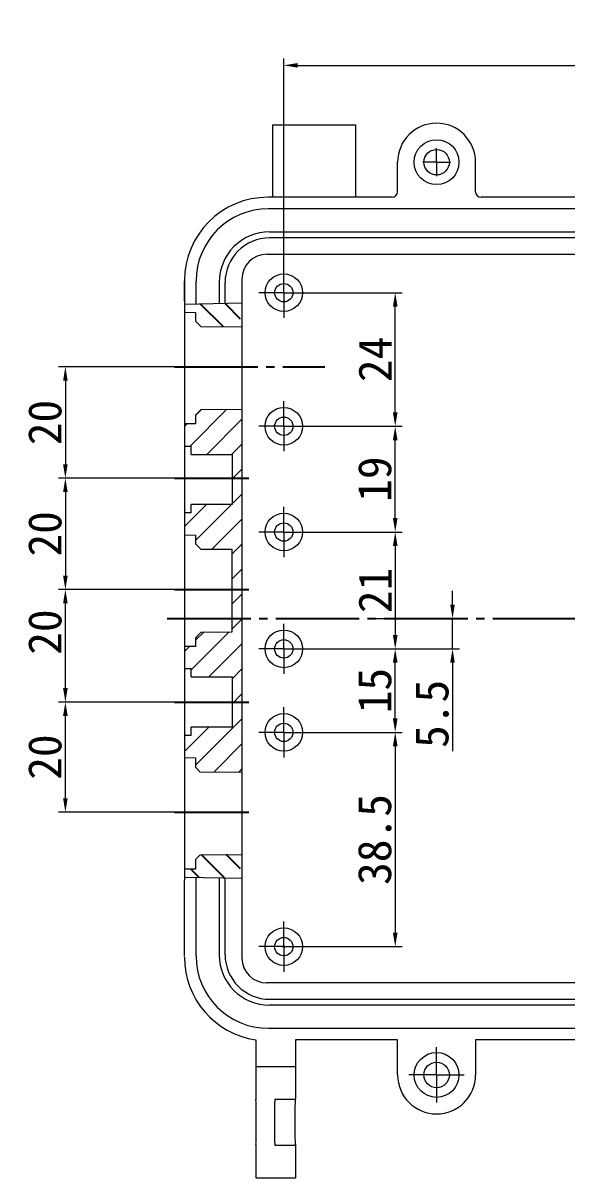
# Model space of a CAD drawing. Header units: millimetres. Extents: x -2350 to -557, y -483 to 312.
# Drawn here: x -882.1 to -784.4, y -482.5 to -275.1 of the extents above; entities that cross this region are included whole.
import ezdxf

# ---------------------------------------------------------------- set-up
doc = ezdxf.new("R2010")
doc.units = ezdxf.units.MM
doc.header["$LTSCALE"] = 0.5
doc.header["$PDSIZE"] = -1
doc.linetypes.add('EB_DASHDOT', pattern=[39, 30, -3, 3, -3])
doc.layers.get('0').update_dxf_attribs({"lineweight": 0})
doc.layers.add('CAXA0', color=7, linetype='Continuous', lineweight=70)
doc.layers.add('CAXA1', color=1, linetype='EB_DASHDOT', lineweight=25)
doc.styles.get("Standard").update_dxf_attribs({"font": ''})
doc.styles.get('Standard').set_extended_font_data('FangSong_GB2312')
doc.dimstyles.get("Standard").update_dxf_attribs({"dimtxt": 0.18, "dimasz": 0.18, "dimexe": 0.18, "dimexo": 0.0625, "dimgap": 0.09, "dimtad": 0, "dimtih": 1, "dimtoh": 1, "dimdec": 4, "dimzin": 0, "dimdsep": 46, "dimtxsty": 'Standard', "dimcen": 0.09, "dimadec": 0, "dimazin": 0, "dimtfac": 1, "dimtdec": 4, "dimtofl": 0, "dimtmove": 0, "dimatfit": 3, "dimfxl": 0, "dimtolj": 1, "dimtzin": 0, "dimarcsym": 0})

# ---------------------------------------------------------------- blocks, each defined once
blk = doc.blocks.new('CAXBLOCK10', base_point=(-130.09, 69.2))
at = {"color": 7, "linetype": 'Continuous', "lineweight": 0}
for p, q in [((-130.09, 71.7), (-130.09, 73.7)), ((-130.09, 69.2), (-130.09, 71.7)), ((-132.59, 69.2), (-134.59, 69.2)), ((-130.09, 69.2), (-132.59, 69.2)), ((-130.09, 69.2), (-130.09, 66.7)), ((-130.09, 69.2), (-127.59, 69.2)), ((-127.59, 69.2), (-125.59, 69.2)), ((-130.09, 66.7), (-130.09, 64.7))]:
    blk.add_line(p, q, dxfattribs=at)
blk = doc.blocks.new('CAXBLOCK11', base_point=(-130.09, 45.2))
at = {"color": 7, "linetype": 'Continuous', "lineweight": 0}
for p, q in [((-130.09, 47.7), (-130.09, 49.7)), ((-130.09, 45.2), (-130.09, 47.7)), ((-132.59, 45.2), (-134.59, 45.2)), ((-130.09, 45.2), (-132.59, 45.2)), ((-130.09, 45.2), (-130.09, 42.7)), ((-130.09, 45.2), (-127.59, 45.2)), ((-127.59, 45.2), (-125.59, 45.2)), ((-130.09, 42.7), (-130.09, 40.7))]:
    blk.add_line(p, q, dxfattribs=at)
blk = doc.blocks.new('CAXBLOCK12', base_point=(-130.09, 26.2))
at = {"color": 7, "linetype": 'Continuous', "lineweight": 0}
for p, q in [((-130.09, 28.7), (-130.09, 30.7)), ((-130.09, 26.2), (-130.09, 28.7)), ((-132.59, 26.2), (-134.59, 26.2)), ((-130.09, 26.2), (-132.59, 26.2)), ((-130.09, 26.2), (-130.09, 23.7)), ((-130.09, 26.2), (-127.59, 26.2)), ((-127.59, 26.2), (-125.59, 26.2)), ((-130.09, 23.7), (-130.09, 21.7))]:
    blk.add_line(p, q, dxfattribs=at)
blk = doc.blocks.new('CAXBLOCK13', base_point=(-130.09, 5.2))
at = {"color": 7, "linetype": 'Continuous', "lineweight": 0}
for p, q in [((-130.09, 7.7), (-130.09, 9.7)), ((-130.09, 5.2), (-130.09, 7.7)), ((-132.59, 5.2), (-134.59, 5.2)), ((-130.09, 5.2), (-132.59, 5.2)), ((-130.09, 5.2), (-130.09, 2.7)), ((-130.09, 5.2), (-127.59, 5.2)), ((-127.59, 5.2), (-125.59, 5.2)), ((-130.09, 2.7), (-130.09, 0.7))]:
    blk.add_line(p, q, dxfattribs=at)
blk = doc.blocks.new('CAXBLOCK14', base_point=(-130.09, -9.8))
at = {"color": 7, "linetype": 'Continuous', "lineweight": 0}
for p, q in [((-130.09, -7.3), (-130.09, -5.3)), ((-130.09, -9.8), (-130.09, -7.3)), ((-132.59, -9.8), (-134.59, -9.8)), ((-130.09, -9.8), (-132.59, -9.8)), ((-130.09, -9.8), (-130.09, -12.3)), ((-130.09, -9.8), (-127.59, -9.8)), ((-127.59, -9.8), (-125.59, -9.8)), ((-130.09, -12.3), (-130.09, -14.3))]:
    blk.add_line(p, q, dxfattribs=at)
blk = doc.blocks.new('CAXBLOCK15', base_point=(-130.09, -48.3))
at = {"color": 7, "linetype": 'Continuous', "lineweight": 0}
for p, q in [((-130.09, -45.8), (-130.09, -43.8)), ((-130.09, -48.3), (-130.09, -45.8)), ((-132.59, -48.3), (-134.59, -48.3)), ((-130.09, -48.3), (-132.59, -48.3)), ((-130.09, -48.3), (-130.09, -50.8)), ((-130.09, -48.3), (-127.59, -48.3)), ((-127.59, -48.3), (-125.59, -48.3)), ((-130.09, -50.8), (-130.09, -52.8))]:
    blk.add_line(p, q, dxfattribs=at)
blk = doc.blocks.new('CAXBLOCK21', base_point=(-102.64, -71.35))
at = {"color": 7, "linetype": 'Continuous', "lineweight": 0}
for p, q in [((-102.64, -68.85), (-102.64, -66.38)), ((-102.64, -71.35), (-102.64, -68.85)), ((-105.14, -71.35), (-107.61, -71.35)), ((-102.64, -71.35), (-105.14, -71.35)), ((-102.64, -71.35), (-102.64, -73.85)), ((-102.64, -71.35), (-100.14, -71.35)), ((-100.14, -71.35), (-97.66, -71.35)), ((-102.64, -73.85), (-102.64, -76.33))]:
    blk.add_line(p, q, dxfattribs=at)
blk = doc.blocks.new('CAXBLOCK24', base_point=(-102.64, 92.65))
at = {"color": 7, "linetype": 'Continuous', "lineweight": 0}
for q in [(-102.64, 95.15), (-105.14, 92.65), (-102.64, 90.15), (-100.14, 92.65)]:
    blk.add_line((-102.64, 92.65), q, dxfattribs=at)
blk = doc.blocks.new('*D198')
at = {"color": 1, "lineweight": 20}
for p, q in [((-835.24, -323.5), (-813.97, -323.5)), ((-815.22, -345), (-815.22, -326)), ((-835.24, -347.5), (-813.97, -347.5))]:
    blk.add_line(p, q, dxfattribs=at)
at = {"color": 1}
for points in [[(-814.8, -326), (-815.64, -326), (-815.22, -323.5)], [(-815.64, -345), (-814.8, -345), (-815.22, -347.5)]]:
    blk.add_solid(points, dxfattribs=at)
at = {"layer": 'Defpoints', "color": 0}
for p in [(-835.24, -323.5), (-815.22, -323.5), (-835.24, -347.5)]:
    blk.add_point(p, dxfattribs=at)
at = {"color": 0, "insert": (-818.85, -335.5), "char_height": 6, "attachment_point": 5, "rotation": 90}
blk.add_mtext('\\fFangSong_GB2312;24', dxfattribs=at)
blk = doc.blocks.new('*D199')
at = {"color": 1, "lineweight": 20}
for p, q in [((-835.24, -366.5), (-813.97, -366.5)), ((-815.22, -369), (-815.22, -385)), ((-835.24, -387.5), (-813.97, -387.5))]:
    blk.add_line(p, q, dxfattribs=at)
at = {"color": 1}
for points in [[(-814.8, -369), (-815.64, -369), (-815.22, -366.5)], [(-815.64, -385), (-814.8, -385), (-815.22, -387.5)]]:
    blk.add_solid(points, dxfattribs=at)
at = {"layer": 'Defpoints', "color": 0}
for p in [(-835.24, -366.5), (-835.24, -387.5), (-815.22, -387.5)]:
    blk.add_point(p, dxfattribs=at)
at = {"color": 0, "insert": (-818.85, -377), "char_height": 6, "attachment_point": 5, "rotation": 90}
blk.add_mtext('\\fFangSong_GB2312;21', dxfattribs=at)
blk = doc.blocks.new('*D200')
at = {"color": 1, "lineweight": 20}
for p, q in [((-835.24, -402.5), (-813.97, -402.5)), ((-815.22, -405), (-815.22, -438.5)), ((-835.24, -441), (-813.97, -441))]:
    blk.add_line(p, q, dxfattribs=at)
at = {"color": 1}
for points in [[(-814.8, -405), (-815.64, -405), (-815.22, -402.5)], [(-815.64, -438.5), (-814.8, -438.5), (-815.22, -441)]]:
    blk.add_solid(points, dxfattribs=at)
at = {"layer": 'Defpoints', "color": 0}
for p in [(-835.24, -402.5), (-835.24, -441), (-815.22, -441)]:
    blk.add_point(p, dxfattribs=at)
at = {"color": 0, "insert": (-818.9, -421.75), "char_height": 6, "attachment_point": 5, "rotation": 90}
blk.add_mtext('\\fFangSong_GB2312;38.5', dxfattribs=at)
blk = doc.blocks.new('*D201')
at = {"color": 1, "lineweight": 20}
for p, q in [((-835.24, -387.5), (-813.97, -387.5)), ((-815.22, -400), (-815.22, -390)), ((-835.24, -402.5), (-813.97, -402.5))]:
    blk.add_line(p, q, dxfattribs=at)
at = {"color": 1}
for points in [[(-814.8, -390), (-815.64, -390), (-815.22, -387.5)], [(-815.64, -400), (-814.8, -400), (-815.22, -402.5)]]:
    blk.add_solid(points, dxfattribs=at)
at = {"layer": 'Defpoints', "color": 0}
for p in [(-835.24, -387.5), (-815.22, -387.5), (-835.24, -402.5)]:
    blk.add_point(p, dxfattribs=at)
at = {"color": 0, "insert": (-818.88, -395), "char_height": 6, "attachment_point": 5, "rotation": 90}
blk.add_mtext('\\fFangSong_GB2312;15', dxfattribs=at)
blk = doc.blocks.new('*D202')
at = {"color": 1, "lineweight": 20}
for p, q in [((-835.24, -347.5), (-813.97, -347.5)), ((-815.22, -364), (-815.22, -350)), ((-835.24, -366.5), (-813.97, -366.5))]:
    blk.add_line(p, q, dxfattribs=at)
at = {"color": 1}
for points in [[(-814.8, -350), (-815.64, -350), (-815.22, -347.5)], [(-815.64, -364), (-814.8, -364), (-815.22, -366.5)]]:
    blk.add_solid(points, dxfattribs=at)
at = {"layer": 'Defpoints', "color": 0}
for p in [(-835.24, -347.5), (-815.22, -347.5), (-835.24, -366.5)]:
    blk.add_point(p, dxfattribs=at)
at = {"color": 0, "insert": (-818.88, -357), "char_height": 6, "attachment_point": 5, "rotation": 90}
blk.add_mtext('\\fFangSong_GB2312;19', dxfattribs=at)
blk = doc.blocks.new('*D203')
at = {"color": 1, "lineweight": 20}
for p, q in [((-804.92, -379.55), (-804.92, -377.05)), ((-818.86, -382.05), (-803.67, -382.05)), ((-804.92, -387.5), (-804.92, -382.05)), ((-835.24, -387.5), (-803.67, -387.5)), ((-804.92, -390), (-804.92, -405.85))]:
    blk.add_line(p, q, dxfattribs=at)
at = {"color": 1}
for points in [[(-805.34, -379.55), (-804.51, -379.55), (-804.92, -382.05)], [(-804.51, -390), (-805.34, -390), (-804.92, -387.5)]]:
    blk.add_solid(points, dxfattribs=at)
at = {"layer": 'Defpoints', "color": 0}
for p in [(-818.86, -382.05), (-804.92, -382.05), (-835.24, -387.5)]:
    blk.add_point(p, dxfattribs=at)
at = {"color": 0, "insert": (-808.6, -399.18), "char_height": 6, "attachment_point": 5, "rotation": 90}
blk.add_mtext('\\fFangSong_GB2312;5.5', dxfattribs=at)
blk = doc.blocks.new('*D210')
at = {"color": 1, "lineweight": 20}
for p, q in [((-854.89, -336.83), (-875.74, -336.83)), ((-874.49, -339.33), (-874.49, -354.33)), ((-854.89, -356.83), (-875.74, -356.83))]:
    blk.add_line(p, q, dxfattribs=at)
at = {"color": 1}
for points in [[(-874.07, -339.33), (-874.9, -339.33), (-874.49, -336.83)], [(-874.9, -354.33), (-874.07, -354.33), (-874.49, -356.83)]]:
    blk.add_solid(points, dxfattribs=at)
at = {"layer": 'Defpoints', "color": 0}
for p in [(-854.89, -336.83), (-874.49, -356.83), (-854.89, -356.83)]:
    blk.add_point(p, dxfattribs=at)
at = {"color": 0, "insert": (-878.15, -346.83), "char_height": 6, "attachment_point": 5, "rotation": 90}
blk.add_mtext('\\fFangSong_GB2312;20', dxfattribs=at)
blk = doc.blocks.new('*D211')
at = {"color": 1, "lineweight": 20}
for p, q in [((-854.89, -356.83), (-875.74, -356.83)), ((-874.49, -359.33), (-874.49, -374.33)), ((-854.89, -376.83), (-875.74, -376.83))]:
    blk.add_line(p, q, dxfattribs=at)
at = {"color": 1}
for points in [[(-874.07, -359.33), (-874.9, -359.33), (-874.49, -356.83)], [(-874.9, -374.33), (-874.07, -374.33), (-874.49, -376.83)]]:
    blk.add_solid(points, dxfattribs=at)
at = {"layer": 'Defpoints', "color": 0}
for p in [(-854.89, -356.83), (-874.49, -376.83), (-854.89, -376.83)]:
    blk.add_point(p, dxfattribs=at)
at = {"color": 0, "insert": (-878.15, -366.83), "char_height": 6, "attachment_point": 5, "rotation": 90}
blk.add_mtext('\\fFangSong_GB2312;20', dxfattribs=at)
blk = doc.blocks.new('*D212')
at = {"color": 1, "lineweight": 20}
for p, q in [((-841.5, -376.83), (-875.74, -376.83)), ((-874.49, -394.55), (-874.49, -379.33)), ((-854.89, -397.05), (-875.74, -397.05))]:
    blk.add_line(p, q, dxfattribs=at)
at = {"color": 1}
for points in [[(-874.07, -379.33), (-874.9, -379.33), (-874.49, -376.83)], [(-874.9, -394.55), (-874.07, -394.55), (-874.49, -397.05)]]:
    blk.add_solid(points, dxfattribs=at)
at = {"layer": 'Defpoints', "color": 0}
for p in [(-874.49, -376.83), (-841.5, -376.83), (-854.89, -397.05)]:
    blk.add_point(p, dxfattribs=at)
at = {"color": 0, "insert": (-878.15, -384.48), "char_height": 6, "attachment_point": 5, "rotation": 90}
blk.add_mtext('\\fFangSong_GB2312;20', dxfattribs=at)
blk = doc.blocks.new('*D213')
at = {"color": 1, "lineweight": 20}
for p, q in [((-854.89, -397.05), (-875.74, -397.05)), ((-874.49, -414.33), (-874.49, -399.55)), ((-841.5, -416.83), (-875.74, -416.83))]:
    blk.add_line(p, q, dxfattribs=at)
at = {"color": 1}
for points in [[(-874.07, -399.55), (-874.9, -399.55), (-874.49, -397.05)], [(-874.9, -414.33), (-874.07, -414.33), (-874.49, -416.83)]]:
    blk.add_solid(points, dxfattribs=at)
at = {"layer": 'Defpoints', "color": 0}
for p in [(-874.49, -397.05), (-854.89, -397.05), (-841.5, -416.83)]:
    blk.add_point(p, dxfattribs=at)
at = {"color": 0, "insert": (-878.15, -406.94), "char_height": 6, "attachment_point": 5, "rotation": 90}
blk.add_mtext('\\fFangSong_GB2312;20', dxfattribs=at)
blk = doc.blocks.new('*D215')
at = {"color": 1, "lineweight": 20}
for p, q in [((-835.24, -323.5), (-835.24, -281.41)), ((-640.24, -323.5), (-640.24, -281.41)), ((-832.74, -282.66), (-642.74, -282.66))]:
    blk.add_line(p, q, dxfattribs=at)
at = {"color": 1}
for points in [[(-832.74, -282.24), (-832.74, -283.07), (-835.24, -282.66)], [(-642.74, -283.07), (-642.74, -282.24), (-640.24, -282.66)]]:
    blk.add_solid(points, dxfattribs=at)
at = {"layer": 'Defpoints', "color": 0}
for p in [(-640.24, -282.66), (-835.24, -323.5), (-640.24, -323.5)]:
    blk.add_point(p, dxfattribs=at)
at = {"color": 0, "insert": (-737.74, -279), "char_height": 6, "attachment_point": 5}
blk.add_mtext('\\fFangSong_GB2312;195', dxfattribs=at)

msp = doc.modelspace()

# ---------------------------------------------------------------- hatches: boundary and pattern name
h = msp.add_hatch()
h.set_pattern_fill('ANSI31', color=256, style=0)
h.set_pattern_definition([(45, (-705.1504, -392.697), (-2.245064, 2.245064), [])])
h.paths.add_polyline_path([(-844.499, -352.55), (-844.499, -356.831), (-842.757, -356.831), (-842.757, -344.414), (-850.077, -344.478), (-851.077, -345.496), (-851.077, -347.05), (-853.087, -347.085), (-853.087, -351.05), (-851.887, -351.05), (-851.887, -352.55)])
h.paths.add_polyline_path([(-842.757, -356.831), (-844.499, -356.831), (-844.499, -361.55), (-851.887, -361.55), (-851.887, -363.05), (-853.087, -363.05), (-853.087, -367.015), (-851.077, -367.05), (-851.077, -368.604), (-850.077, -369.621), (-844.499, -369.67), (-844.499, -376.831), (-842.757, -376.831)])
h.paths.add_polyline_path([(-842.757, -376.831), (-844.499, -376.831), (-844.499, -382.05), (-842.757, -382.05)])
h.paths.add_polyline_path([(-842.757, -382.05), (-844.499, -382.05), (-844.499, -384.429), (-850.077, -384.478), (-851.077, -385.496), (-851.077, -387.05), (-853.087, -387.085), (-853.087, -391.05), (-851.887, -391.05), (-851.887, -392.55), (-844.499, -392.55), (-844.499, -397.05), (-842.757, -397.05)])
h.paths.add_polyline_path([(-842.757, -397.05), (-844.499, -397.05), (-844.499, -401.55), (-851.887, -401.55), (-851.887, -403.05), (-853.087, -403.05), (-853.087, -407.015), (-851.077, -407.05), (-851.077, -408.767), (-850.239, -409.62), (-842.757, -409.685)])

# ---------------------------------------------------------------- linework, layer by layer
at = {"color": 7, "linetype": 'Continuous', "lineweight": 15}
for p, q in [((-837.287, -293.35), (-822.287, -293.35)), ((-837.287, -293.35), (-837.287, -306.35)), ((-822.287, -306.35), (-822.287, -293.35)), ((-814.787, -305.35), (-814.787, -300.05)), ((-800.787, -305.35), (-800.787, -300.05)), ((-815.787, -306.35), (-838.089, -306.35)), ((-675.787, -306.35), (-799.787, -306.35)), ((-637.569, -308.428), (-838.006, -308.428)), ((-837.787, -312.571), (-637.787, -312.571)), ((-637.787, -313.65), (-837.787, -313.65)), ((-838.287, -316.58), (-637.287, -316.58)), ((-853.087, -321.347), (-853.087, -325.017)), ((-853.087, -325.017), (-853.087, -321.347)), ((-851.009, -325.556), (-851.009, -321.431)), ((-842.757, -321.05), (-842.757, -443.05)), ((-846.866, -321.65), (-846.866, -325.484)), ((-845.787, -325.465), (-845.787, -321.65)), ((-853.087, -325.017), (-853.087, -429.083)), ((-842.757, -325.412), (-853.087, -325.593)), ((-853.087, -325.593), (-853.087, -327.015)), ((-853.087, -327.015), (-851.077, -327.05)), ((-853.087, -327.015), (-853.087, -347.085)), ((-851.077, -327.05), (-851.077, -328.604)), ((-850.077, -329.621), (-851.077, -328.604)), ((-842.757, -329.685), (-850.077, -329.621)), ((-850.077, -344.478), (-842.757, -344.414)), ((-851.077, -345.496), (-850.077, -344.478)), ((-851.077, -345.496), (-851.077, -347.05)), ((-851.077, -347.05), (-853.087, -347.085)), ((-853.087, -347.085), (-853.087, -351.05)), ((-853.087, -351.05), (-851.887, -351.05)), ((-853.087, -351.05), (-853.087, -363.05)), ((-851.887, -352.55), (-851.887, -351.05)), ((-851.887, -352.55), (-844.499, -352.55)), ((-844.499, -352.55), (-844.499, -361.55)), ((-851.887, -363.05), (-853.087, -363.05)), ((-853.087, -363.05), (-853.087, -367.015)), ((-844.499, -361.55), (-851.887, -361.55)), ((-851.887, -363.05), (-851.887, -361.55)), ((-853.087, -367.015), (-851.077, -367.05)), ((-853.087, -367.015), (-853.087, -387.085)), ((-851.077, -367.05), (-851.077, -368.604)), ((-850.077, -369.621), (-851.077, -368.604)), ((-844.499, -369.67), (-850.077, -369.621)), ((-851.077, -385.496), (-850.077, -384.478)), ((-851.077, -385.496), (-851.077, -387.05)), ((-850.077, -384.478), (-844.499, -384.429)), ((-851.077, -387.05), (-853.087, -387.085)), ((-853.087, -387.085), (-853.087, -391.05)), ((-853.087, -391.05), (-851.887, -391.05)), ((-853.087, -391.05), (-853.087, -403.05)), ((-851.887, -392.55), (-851.887, -391.05)), ((-851.887, -392.55), (-844.499, -392.55)), ((-844.499, -392.55), (-844.499, -401.55)), ((-844.499, -401.55), (-851.887, -401.55)), ((-851.887, -403.05), (-851.887, -401.55)), ((-851.887, -403.05), (-853.087, -403.05)), ((-853.087, -403.05), (-853.087, -407.015)), ((-853.087, -407.015), (-851.077, -407.05)), ((-853.087, -407.015), (-853.087, -427.085)), ((-851.077, -407.05), (-851.077, -408.767)), ((-850.239, -409.62), (-851.077, -408.767)), ((-842.757, -409.685), (-850.239, -409.62)), ((-851.077, -425.333), (-850.239, -424.48)), ((-851.077, -425.333), (-851.077, -427.05)), ((-850.239, -424.48), (-842.757, -424.415)), ((-851.077, -427.05), (-853.087, -427.085)), ((-853.087, -427.085), (-853.087, -428.507)), ((-853.087, -428.507), (-842.757, -428.687)), ((-853.087, -442.752), (-853.087, -429.083)), ((-851.009, -442.668), (-851.009, -428.543)), ((-846.866, -428.615), (-846.866, -442.45)), ((-845.787, -442.45), (-845.787, -428.632)), ((-649.172, -447.52), (-838.287, -447.52)), ((-837.787, -450.45), (-637.787, -450.45)), ((-637.787, -451.528), (-837.787, -451.528)), ((-838.006, -455.671), (-637.569, -455.671)), ((-840.287, -457.75), (-840.287, -462.55)), ((-814.787, -457.75), (-833.144, -457.75)), ((-833.144, -457.75), (-833.144, -462.55)), ((-814.787, -464.05), (-814.787, -457.75)), ((-674.787, -457.75), (-800.787, -457.75)), ((-800.787, -457.75), (-800.787, -464.05)), ((-840.287, -462.55), (-833.144, -462.55)), ((-840.287, -462.55), (-840.287, -468.55)), ((-833.144, -462.55), (-833.144, -468.391)), ((-840.287, -468.55), (-840.252, -468.55)), ((-836.874, -468.391), (-833.144, -468.391)), ((-833.144, -468.55), (-833.144, -468.391)), ((-840.287, -476.55), (-840.287, -482.55)), ((-840.252, -476.55), (-840.287, -476.55)), ((-833.144, -476.708), (-836.874, -476.708)), ((-833.144, -476.55), (-833.144, -476.708)), ((-833.144, -476.708), (-833.144, -482.55)), ((-840.287, -482.55), (-833.144, -482.55))]:
    msp.add_line(p, q, dxfattribs=at)
msp.add_line((-844.499, -384.429), (-844.499, -369.67))
for centre, radius in [((-807.787, -300.05), 4.027), ((-807.787, -300.05), 2.291), ((-835.237, -323.5), 3.375), ((-835.237, -323.5), 1.65), ((-835.237, -347.5), 3.375), ((-835.237, -347.5), 1.65), ((-835.237, -366.5), 3.375), ((-835.237, -366.5), 1.65), ((-835.237, -387.5), 3.375), ((-835.237, -387.5), 1.65), ((-835.237, -402.5), 3.375), ((-835.237, -402.5), 1.65), ((-835.237, -441), 3.375), ((-835.237, -441), 1.65), ((-835.237, -441), 0.15), ((-807.787, -464.05), 4.027), ((-807.787, -464.05), 2.291)]:
    msp.add_circle(centre, radius, dxfattribs=at)
for centre, radius, start, end in [((-807.787, -300.05), 7, 0, 180), ((-837.787, -321.65), 9.079, 90, 180), ((-837.787, -321.65), 8, 90, 180), ((-838.287, -321.05), 4.47, 90, 180), ((-838.085, -442.91), 15.002, 180.01385, 261.55989), ((-837.787, -442.45), 9.079, 180, 270), ((-837.787, -442.45), 8, 180, 270), ((-838.287, -443.05), 4.47, 180, 270), ((-807.787, -464.05), 7, 180, 0)]:
    msp.add_arc(centre, radius, start, end, dxfattribs=at)
for centre, major_axis, ratio, start_param, end_param in [((-838.085, -321.352), (10.61, -10.61), 0.9996955, 2.3563468, 3.9268385), ((-815.787, -305.35), (0.707, -0.707), 0.9996955, 5.4979394, 7.0684312), ((-799.787, -305.35), (0.707, 0.707), 0.9996955, 2.3563468, 3.9268385), ((-838.002, -321.435), (9.199, -9.199), 0.9996955, 2.3563468, 3.9268385), ((-838.002, -442.664), (9.199, 9.199), 0.9996955, 2.3563468, 3.9268385), ((-840.252, -472.55), (0, 4), 0.0174551, 3.1415927, 6.2831853), ((-836.716, -472.55), (0, 10), 0.0174551, 1.1418927, 1.9997), ((-833.185, -472.55), (0, 4), 0.0204232, 0, 3.1415927)]:
    msp.add_ellipse(centre, major_axis=major_axis, ratio=ratio, start_param=start_param, end_param=end_param, dxfattribs=at)
at = {"layer": 'CAXA0', "color": 7, "linetype": 'Continuous', "lineweight": 25}
for p, q in [((-846.08, -329.656), (-850.194, -325.542)), ((-842.999, -328.247), (-845.781, -325.465)), ((-845.887, -428.632), (-850.041, -424.478)), ((-842.999, -427.03), (-845.59, -424.439)), ((-850.457, -428.553), (-851.945, -427.065))]:
    msp.add_line(p, q, dxfattribs=at)
at = {"layer": 'CAXA1', "linetype": 'EB_DASHDOT', "lineweight": 25}
for p, q in [((-854.887, -336.831), (-827.887, -336.831)), ((-854.887, -356.831), (-841.499, -356.831)), ((-854.887, -376.831), (-841.499, -376.831)), ((-856.185, -382.05), (-618.756, -382.05)), ((-854.887, -397.05), (-841.499, -397.05)), ((-854.887, -416.831), (-841.499, -416.831))]:
    msp.add_line(p, q, dxfattribs=at)

# ---------------------------------------------------------------- block references
at = {"color": 7, "linetype": 'Continuous', "lineweight": 0}
for name, p in [('CAXBLOCK24', (-807.787, -300.05)), ('CAXBLOCK10', (-835.237, -323.5)), ('CAXBLOCK11', (-835.237, -347.5)), ('CAXBLOCK12', (-835.237, -366.5)), ('CAXBLOCK13', (-835.237, -387.5)), ('CAXBLOCK14', (-835.237, -402.5)), ('CAXBLOCK15', (-835.237, -441)), ('CAXBLOCK21', (-807.787, -464.05))]:
    msp.add_blockref(name, p, dxfattribs=at)

# ---------------------------------------------------------------- dimensions: what is measured, and where the dimension line sits
dim = msp.add_linear_dim(base=(-640.237, -282.658), p1=(-835.237, -323.5), p2=(-640.237, -323.5), text='\\fFangSong_GB2312;195', dimstyle='Standard', override={"dimtxt": 6, "dimasz": 2.5, "dimexe": 1.25, "dimexo": 0, "dimgap": 0.625, "dimtad": 1, "dimtih": 0, "dimtoh": 0, "dimdec": 2, "dimzin": 8, "dimcen": -2.5, "dimclrd": 1, "dimclre": 1, "dimtdec": 2, "dimtofl": 1, "dimatfit": 0, "dimtolj": 0, "dimtzin": 8, "dimlwd": 20, "dimlwe": 20})
dim.commit()
dim.dimension.update_dxf_attribs({"geometry": '*D215', "text_midpoint": (-737.737, -278.998)})
for base, p1, p2, text, picture, middle in [((-815.22, -323.5), (-835.237, -347.5), (-835.237, -323.5), '\\fFangSong_GB2312;24', '*D198', (-818.845, -335.5)), ((-815.22, -347.5), (-835.237, -366.5), (-835.237, -347.5), '\\fFangSong_GB2312;19', '*D202', (-818.88, -357)), ((-874.488, -376.831), (-854.887, -356.831), (-854.887, -376.831), '\\fFangSong_GB2312;20', '*D211', (-878.147, -366.831)), ((-815.22, -387.5), (-835.237, -366.5), (-835.237, -387.5), '\\fFangSong_GB2312;21', '*D199', (-818.845, -377)), ((-815.22, -387.5), (-835.237, -402.5), (-835.237, -387.5), '\\fFangSong_GB2312;15', '*D201', (-818.88, -395)), ((-815.22, -441), (-835.237, -402.5), (-835.237, -441), '\\fFangSong_GB2312;38.5', '*D200', (-818.897, -421.75))]:
    dim = msp.add_linear_dim(base=base, p1=p1, p2=p2, angle=90, text=text, dimstyle='Standard', override={"dimtxt": 6, "dimasz": 2.5, "dimexe": 1.25, "dimexo": 0, "dimgap": 0.625, "dimtad": 1, "dimtih": 0, "dimtoh": 0, "dimdec": 2, "dimzin": 8, "dimcen": -2.5, "dimclrd": 1, "dimclre": 1, "dimtdec": 2, "dimtofl": 1, "dimatfit": 0, "dimtolj": 0, "dimtzin": 8, "dimlwd": 20, "dimlwe": 20})
    dim.commit()
    dim.dimension.update_dxf_attribs({"geometry": picture, "text_midpoint": middle})
for base, p1, p2, text, picture, middle in [((-874.488, -356.831), (-854.887, -336.831), (-854.887, -356.831), '\\fFangSong_GB2312;20', '*D210', (-874.488, -346.831)), ((-874.488, -376.831), (-854.887, -397.05), (-841.499, -376.831), '\\fFangSong_GB2312;20', '*D212', (-874.488, -384.478)), ((-804.922, -382.05), (-835.237, -387.5), (-818.86, -382.05), '\\fFangSong_GB2312;5.5', '*D203', (-804.922, -399.176)), ((-874.488, -397.05), (-841.499, -416.831), (-854.887, -397.05), '\\fFangSong_GB2312;20', '*D213', (-874.488, -406.94))]:
    dim = msp.add_linear_dim(base=base, p1=p1, p2=p2, angle=90, text=text, dimstyle='Standard', override={"dimtxt": 6, "dimasz": 2.5, "dimexe": 1.25, "dimexo": 0, "dimgap": 0.625, "dimtad": 1, "dimtih": 0, "dimtoh": 0, "dimdec": 2, "dimzin": 8, "dimcen": -2.5, "dimclrd": 1, "dimclre": 1, "dimtdec": 2, "dimtofl": 1, "dimatfit": 0, "dimtolj": 0, "dimtzin": 8, "dimlwd": 20, "dimlwe": 20})
    dim.commit()
    dim.dimension.update_dxf_attribs({"geometry": picture, "text_midpoint": middle, "dimtype": 160})

doc.saveas('drawing.dxf')
